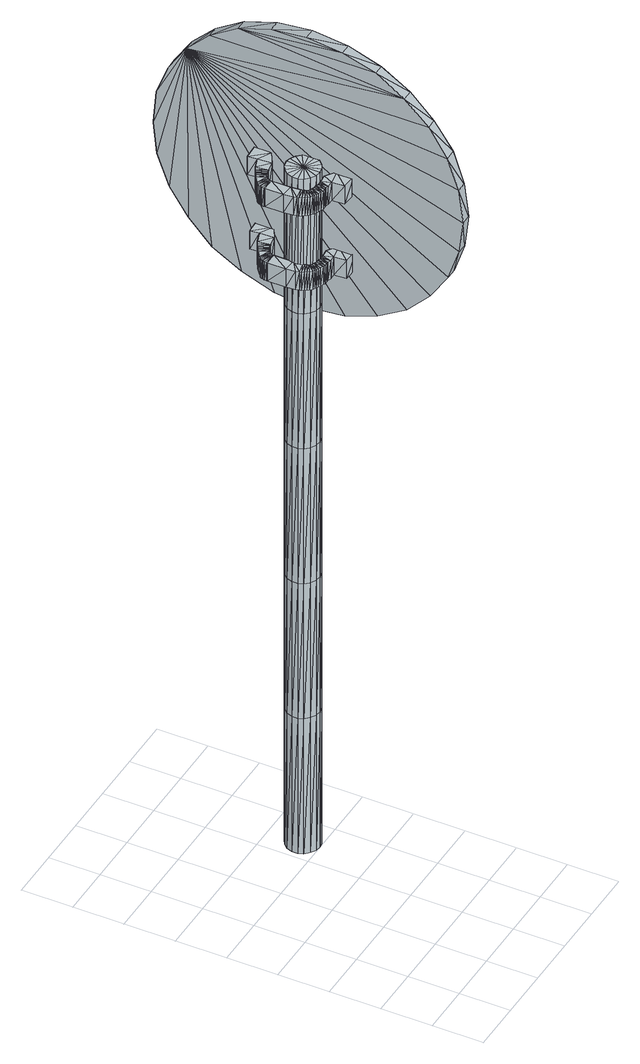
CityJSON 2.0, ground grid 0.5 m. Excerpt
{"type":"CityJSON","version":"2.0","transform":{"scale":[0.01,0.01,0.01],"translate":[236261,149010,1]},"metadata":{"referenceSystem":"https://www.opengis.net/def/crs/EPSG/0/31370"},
"CityObjects":{
"object1":{"type":"GenericCityObject","attributes":{"cluster":13,"mean_distance_to_centroid":0.0801,"new_centroid_x":236261.77,"new_centroid_y":149011.56,"mean_distance_to_camera":5.26,"H1":0,"H2":0,"Z_final":106.64,"cluster2":-1,"proj_x":236262.99,"proj_y":149007.48,"id_line":53392,"bearing_l":253.44,"distance":4.26,"orientation":"right","G_obj":253.44},"geometry":[{"type":"MultiSurface","lod":"2","boundaries":[[[0,1,2]],[[2,1,3]],[[3,1,4]],[[4,1,5]],[[5,1,6]],[[1,7,6]],[[1,8,7]],[[1,9,8]],[[1,10,9]],[[1,11,10]],[[1,12,11]],[[1,13,12]],[[1,14,13]],[[15,14,1]],[[16,15,1]],[[17,16,1]],[[18,17,1]],[[0,18,1]],[[19,20,0]],[[19,0,2]],[[21,19,2]],[[21,2,3]],[[21,3,22]],[[22,3,4]],[[22,4,23]],[[23,4,5]],[[23,5,24]],[[24,5,6]],[[24,6,25]],[[25,6,7]],[[25,7,26]],[[26,7,8]],[[26,8,27]],[[8,9,27]],[[27,9,28]],[[9,10,28]],[[10,29,28]],[[10,11,29]],[[11,30,29]],[[11,12,30]],[[30,12,31]],[[31,12,13]],[[31,13,32]],[[32,13,14]],[[32,14,33]],[[33,14,15]],[[33,15,34]],[[34,15,16]],[[34,16,35]],[[35,16,17]],[[36,35,17]],[[18,36,17]],[[20,36,18]],[[20,18,0]],[[37,38,20]],[[37,20,19]],[[39,37,19]],[[21,39,19]],[[39,21,40]],[[40,21,22]],[[40,22,41]],[[41,22,23]],[[41,23,42]],[[42,23,24]],[[42,24,43]],[[43,24,25]],[[43,25,44]],[[44,25,26]],[[26,45,44]],[[26,27,45]],[[27,46,45]],[[27,28,46]],[[28,47,46]],[[28,29,47]],[[47,29,48]],[[29,30,48]],[[48,30,49]],[[49,30,31]],[[49,31,50]],[[50,31,32]],[[50,32,51]],[[51,32,33]],[[51,33,52]],[[52,33,34]],[[52,34,53]],[[53,34,35]],[[54,53,35]],[[54,35,36]],[[38,54,36]],[[38,36,20]],[[55,56,38]],[[55,38,37]],[[57,55,37]],[[57,37,39]],[[57,39,58]],[[58,39,40]],[[58,40,59]],[[59,40,41]],[[59,41,60]],[[60,41,42]],[[60,42,61]],[[61,42,43]],[[61,43,62]],[[62,43,44]],[[44,63,62]],[[44,45,63]],[[45,64,63]],[[45,46,64]],[[46,65,64]],[[46,47,65]],[[47,66,65]],[[47,48,66]],[[66,48,67]],[[67,48,49]],[[67,49,68]],[[68,49,50]],[[68,50,69]],[[69,50,51]],[[69,51,70]],[[70,51,52]],[[70,52,71]],[[71,52,53]],[[72,71,53]],[[72,53,54]],[[56,72,54]],[[56,54,38]],[[73,74,56]],[[73,56,55]],[[75,73,55]],[[75,55,57]],[[75,57,76]],[[76,57,58]],[[76,58,77]],[[77,58,59]],[[77,59,78]],[[78,59,60]],[[78,60,79]],[[79,60,61]],[[79,61,80]],[[80,61,62]],[[62,81,80]],[[62,63,81]],[[63,82,81]],[[63,64,82]],[[64,83,82]],[[64,65,83]],[[65,84,83]],[[65,66,84]],[[84,66,85]],[[85,66,67]],[[85,67,86]],[[86,67,68]],[[86,68,87]],[[87,68,69]],[[87,69,88]],[[88,69,70]],[[88,70,89]],[[89,70,71]],[[90,89,71]],[[90,71,72]],[[74,90,72]],[[74,72,56]],[[91,92,74]],[[91,74,73]],[[93,91,73]],[[93,73,75]],[[93,75,94]],[[94,75,76]],[[94,76,95]],[[95,76,77]],[[95,77,96]],[[96,77,78]],[[96,78,97]],[[97,78,79]],[[97,79,98]],[[98,79,80]],[[80,99,98]],[[80,81,99]],[[81,100,99]],[[81,82,100]],[[82,101,100]],[[82,83,101]],[[83,102,101]],[[83,84,102]],[[102,84,103]],[[103,84,85]],[[103,85,104]],[[104,85,86]],[[104,86,105]],[[105,86,87]],[[105,87,106]],[[106,87,88]],[[106,88,107]],[[107,88,89]],[[108,107,89]],[[108,89,90]],[[92,108,90]],[[92,90,74]],[[92,91,109]],[[91,93,109]],[[93,94,109]],[[94,95,109]],[[95,96,109]],[[109,96,97]],[[109,97,98]],[[109,98,99]],[[109,99,100]],[[109,100,101]],[[109,101,102]],[[109,102,103]],[[109,103,104]],[[105,109,104]],[[106,109,105]],[[107,109,106]],[[108,109,107]],[[92,109,108]],[[110,111,112]],[[113,112,114]],[[115,112,113]],[[116,112,115]],[[117,112,116]],[[118,112,117]],[[119,112,118]],[[120,112,119]],[[121,112,120]],[[122,112,121]],[[122,123,112]],[[123,110,112]],[[111,124,112]],[[124,125,112]],[[125,126,112]],[[126,127,112]],[[127,128,112]],[[128,129,112]],[[129,130,112]],[[130,131,112]],[[112,131,132]],[[131,133,132]],[[131,134,133]],[[133,134,135]],[[133,135,136]],[[135,137,136]],[[133,136,138]],[[136,139,138]],[[136,137,139]],[[137,140,139]],[[137,135,140]],[[135,141,140]],[[135,134,141]],[[134,142,141]],[[134,131,142]],[[131,143,142]],[[131,130,143]],[[143,130,144]],[[144,130,129]],[[144,129,145]],[[145,129,128]],[[145,128,146]],[[146,127,147]],[[147,127,126]],[[147,126,148]],[[148,126,125]],[[148,125,149]],[[149,125,124]],[[150,149,124]],[[150,124,111]],[[151,150,111]],[[151,111,110]],[[152,151,110]],[[152,110,123]],[[146,128,127]],[[153,123,122]],[[154,153,122]],[[154,122,121]],[[155,154,121]],[[155,121,120]],[[156,155,120]],[[156,120,119]],[[157,156,119]],[[157,119,118]],[[157,118,158]],[[158,118,117]],[[158,117,159]],[[153,152,123]],[[159,117,116]],[[159,116,160]],[[160,116,115]],[[160,115,161]],[[161,115,113]],[[161,113,162]],[[162,113,114]],[[162,114,163]],[[163,114,112]],[[163,112,164]],[[164,112,132]],[[132,165,164]],[[132,133,165]],[[133,138,165]],[[138,139,140]],[[161,162,163]],[[160,161,163]],[[159,160,163]],[[158,159,163]],[[157,158,163]],[[156,157,163]],[[155,156,163]],[[154,155,163]],[[153,154,163]],[[153,163,152]],[[152,163,151]],[[151,163,150]],[[150,163,149]],[[149,163,148]],[[148,163,147]],[[147,163,146]],[[146,163,145]],[[145,163,144]],[[144,163,143]],[[143,163,142]],[[163,164,142]],[[142,164,165]],[[142,165,141]],[[165,140,141]],[[165,138,140]],[[166,167,168]],[[168,167,169]],[[170,168,169]],[[170,169,171]],[[170,171,172]],[[172,171,173]],[[172,173,174]],[[174,173,175]],[[174,175,176]],[[176,175,177]],[[176,177,178]],[[178,177,179]],[[178,179,180]],[[180,179,181]],[[180,181,182]],[[182,181,183]],[[182,183,184]],[[184,183,185]],[[184,185,186]],[[186,185,187]],[[186,187,188]],[[188,187,189]],[[188,189,190]],[[190,189,191]],[[192,190,191]],[[192,191,193]],[[194,192,193]],[[194,193,195]],[[196,194,195]],[[196,195,197]],[[198,196,197]],[[198,197,199]],[[200,198,199]],[[200,199,201]],[[202,200,201]],[[202,201,203]],[[204,202,203]],[[204,203,205]],[[206,204,205]],[[206,205,207]],[[208,206,207]],[[208,207,209]],[[210,208,209]],[[210,209,211]],[[212,210,211]],[[212,211,213]],[[214,212,213]],[[214,213,215]],[[216,214,215]],[[216,215,217]],[[216,217,218]],[[218,217,219]],[[218,219,220]],[[220,219,221]],[[220,221,222]],[[222,221,223]],[[222,223,224]],[[224,223,225]],[[224,225,226]],[[226,225,227]],[[226,227,228]],[[228,227,229]],[[228,229,230]],[[230,229,231]],[[230,231,232]],[[232,231,233]],[[232,233,234]],[[234,233,235]],[[234,235,236]],[[236,235,237]],[[236,237,238]],[[238,237,239]],[[240,238,239]],[[240,239,241]],[[240,241,242]],[[242,241,243]],[[243,244,242]],[[243,245,244]],[[244,245,246]],[[246,245,247]],[[246,247,248]],[[248,247,249]],[[248,249,250]],[[250,249,251]],[[250,251,252]],[[252,251,253]],[[252,253,254]],[[254,253,255]],[[254,255,256]],[[256,255,257]],[[256,257,258]],[[258,257,259]],[[258,259,260]],[[260,259,261]],[[260,261,262]],[[262,261,263]],[[262,263,264]],[[264,263,265]],[[264,265,266]],[[266,265,267]],[[266,267,268]],[[268,267,269]],[[269,270,268]],[[269,271,270]],[[271,272,270]],[[271,273,272]],[[273,274,272]],[[273,275,274]],[[275,276,274]],[[275,277,276]],[[277,278,276]],[[277,279,278]],[[279,280,278]],[[279,281,280]],[[281,282,280]],[[281,283,282]],[[283,284,282]],[[283,285,284]],[[285,286,284]],[[285,287,286]],[[287,288,286]],[[287,289,288]],[[289,290,288]],[[289,291,290]],[[290,291,292]],[[292,291,293]],[[292,293,294]],[[294,293,295]],[[294,295,296]],[[296,295,297]],[[296,297,298]],[[298,297,299]],[[298,299,300]],[[300,299,301]],[[300,301,302]],[[302,301,303]],[[302,303,304]],[[304,303,305]],[[304,305,306]],[[306,305,307]],[[306,307,308]],[[308,307,309]],[[308,309,310]],[[310,309,311]],[[310,311,312]],[[312,311,313]],[[313,166,312]],[[313,167,166]],[[169,167,313]],[[169,313,171]],[[171,313,311]],[[173,171,311]],[[173,311,309]],[[175,173,309]],[[175,309,307]],[[177,175,307]],[[177,307,305]],[[179,177,305]],[[179,305,303]],[[181,179,303]],[[181,303,301]],[[183,181,301]],[[183,301,299]],[[183,299,297]],[[185,183,297]],[[185,297,295]],[[187,185,295]],[[187,295,293]],[[189,187,293]],[[189,293,291]],[[189,291,289]],[[189,289,287]],[[191,189,287]],[[191,287,285]],[[193,191,285]],[[195,193,285]],[[195,285,283]],[[197,195,283]],[[199,197,283]],[[201,199,283]],[[201,283,281]],[[203,201,281]],[[205,203,281]],[[205,281,279]],[[205,279,207]],[[207,279,209]],[[209,279,277]],[[209,277,211]],[[211,277,275]],[[211,275,213]],[[213,275,273]],[[213,273,215]],[[215,273,271]],[[215,271,217]],[[217,271,219]],[[219,271,269]],[[219,269,221]],[[221,269,223]],[[223,269,267]],[[223,267,225]],[[225,267,265]],[[225,265,227]],[[227,265,263]],[[227,263,229]],[[229,263,261]],[[229,261,231]],[[231,261,259]],[[231,259,257]],[[231,257,233]],[[233,257,255]],[[233,255,235]],[[235,255,253]],[[235,253,237]],[[253,251,237]],[[237,251,249]],[[237,249,239]],[[249,247,239]],[[239,247,245]],[[239,245,241]],[[241,245,243]],[[240,242,244]],[[168,312,166]],[[170,312,168]],[[170,310,312]],[[172,310,170]],[[172,308,310]],[[174,308,172]],[[174,306,308]],[[176,306,174]],[[176,304,306]],[[178,304,176]],[[178,302,304]],[[180,302,178]],[[180,300,302]],[[182,300,180]],[[182,298,300]],[[182,296,298]],[[184,296,182]],[[184,294,296]],[[186,294,184]],[[186,292,294]],[[188,292,186]],[[188,290,292]],[[188,288,290]],[[188,286,288]],[[190,286,188]],[[190,284,286]],[[192,284,190]],[[194,284,192]],[[194,282,284]],[[196,282,194]],[[198,282,196]],[[200,282,198]],[[200,280,282]],[[202,280,200]],[[204,280,202]],[[204,278,280]],[[204,206,278]],[[206,208,278]],[[208,276,278]],[[208,210,276]],[[210,274,276]],[[210,212,274]],[[212,272,274]],[[212,214,272]],[[214,270,272]],[[214,216,270]],[[216,218,270]],[[218,268,270]],[[218,220,268]],[[220,222,268]],[[222,266,268]],[[222,224,266]],[[224,264,266]],[[224,226,264]],[[226,262,264]],[[226,228,262]],[[228,260,262]],[[228,230,260]],[[230,258,260]],[[230,256,258]],[[230,232,256]],[[232,254,256]],[[232,234,254]],[[234,252,254]],[[234,236,252]],[[252,236,250]],[[236,248,250]],[[236,238,248]],[[248,238,246]],[[238,244,246]],[[238,240,244]],[[314,315,316]],[[316,315,317]],[[318,316,317]],[[318,317,319]],[[318,319,320]],[[320,319,321]],[[320,321,322]],[[322,321,323]],[[322,323,324]],[[324,323,325]],[[324,325,326]],[[326,325,327]],[[326,327,328]],[[328,327,329]],[[328,329,330]],[[330,329,331]],[[330,331,332]],[[332,331,333]],[[332,333,334]],[[334,333,335]],[[334,335,336]],[[336,335,337]],[[336,337,338]],[[338,337,339]],[[340,338,339]],[[340,339,341]],[[342,340,341]],[[342,341,343]],[[344,342,343]],[[344,343,345]],[[346,344,345]],[[346,345,347]],[[348,346,347]],[[348,347,349]],[[350,348,349]],[[350,349,351]],[[352,350,351]],[[352,351,353]],[[354,352,353]],[[354,353,355]],[[356,354,355]],[[356,355,357]],[[358,356,357]],[[358,357,359]],[[360,358,359]],[[360,359,361]],[[362,360,361]],[[362,361,363]],[[364,362,363]],[[364,363,365]],[[364,365,366]],[[366,365,367]],[[366,367,368]],[[368,367,369]],[[368,369,370]],[[370,369,371]],[[370,371,372]],[[372,371,373]],[[372,373,374]],[[374,373,375]],[[374,375,376]],[[376,375,377]],[[376,377,378]],[[378,377,379]],[[378,379,380]],[[380,379,381]],[[380,381,382]],[[382,381,383]],[[382,383,384]],[[384,383,385]],[[384,385,386]],[[386,385,387]],[[388,386,387]],[[388,387,389]],[[388,389,390]],[[390,389,391]],[[391,392,390]],[[391,393,392]],[[392,393,394]],[[394,393,395]],[[394,395,396]],[[396,395,397]],[[396,397,398]],[[398,397,399]],[[398,399,400]],[[400,399,401]],[[400,401,402]],[[402,401,403]],[[402,403,404]],[[404,403,405]],[[404,405,406]],[[406,405,407]],[[406,407,408]],[[408,407,409]],[[408,409,410]],[[410,409,411]],[[410,411,412]],[[412,411,413]],[[412,413,414]],[[414,413,415]],[[414,415,416]],[[416,415,417]],[[417,418,416]],[[417,419,418]],[[419,420,418]],[[419,421,420]],[[421,422,420]],[[421,423,422]],[[423,424,422]],[[423,425,424]],[[425,426,424]],[[425,427,426]],[[427,428,426]],[[427,429,428]],[[429,430,428]],[[429,431,430]],[[431,432,430]],[[431,433,432]],[[433,434,432]],[[433,435,434]],[[435,436,434]],[[435,437,436]],[[437,438,436]],[[437,439,438]],[[438,439,440]],[[440,439,441]],[[440,441,442]],[[442,441,443]],[[442,443,444]],[[444,443,445]],[[444,445,446]],[[446,445,447]],[[446,447,448]],[[448,447,449]],[[448,449,450]],[[450,449,451]],[[450,451,452]],[[452,451,453]],[[452,453,454]],[[454,453,455]],[[454,455,456]],[[456,455,457]],[[456,457,458]],[[458,457,459]],[[458,459,460]],[[460,459,461]],[[461,314,460]],[[461,315,314]],[[317,315,461]],[[317,461,319]],[[319,461,459]],[[321,319,459]],[[321,459,457]],[[323,321,457]],[[323,457,455]],[[325,323,455]],[[325,455,453]],[[327,325,453]],[[327,453,451]],[[329,327,451]],[[329,451,449]],[[331,329,449]],[[331,449,447]],[[331,447,445]],[[333,331,445]],[[333,445,443]],[[335,333,443]],[[335,443,441]],[[337,335,441]],[[337,441,439]],[[337,439,437]],[[337,437,435]],[[339,337,435]],[[339,435,433]],[[341,339,433]],[[343,341,433]],[[343,433,431]],[[345,343,431]],[[347,345,431]],[[349,347,431]],[[349,431,429]],[[351,349,429]],[[353,351,429]],[[353,429,427]],[[353,427,355]],[[355,427,357]],[[357,427,425]],[[357,425,359]],[[359,425,423]],[[359,423,361]],[[361,423,421]],[[361,421,363]],[[363,421,419]],[[363,419,365]],[[365,419,367]],[[367,419,417]],[[367,417,369]],[[369,417,371]],[[371,417,415]],[[371,415,373]],[[373,415,413]],[[373,413,375]],[[375,413,411]],[[375,411,377]],[[377,411,409]],[[377,409,379]],[[379,409,407]],[[379,407,405]],[[379,405,381]],[[381,405,403]],[[381,403,383]],[[383,403,401]],[[383,401,385]],[[401,399,385]],[[385,399,397]],[[385,397,387]],[[397,395,387]],[[387,395,393]],[[387,393,389]],[[389,393,391]],[[388,390,392]],[[316,460,314]],[[318,460,316]],[[318,458,460]],[[320,458,318]],[[320,456,458]],[[322,456,320]],[[322,454,456]],[[324,454,322]],[[324,452,454]],[[326,452,324]],[[326,450,452]],[[328,450,326]],[[328,448,450]],[[330,448,328]],[[330,446,448]],[[330,444,446]],[[332,444,330]],[[332,442,444]],[[334,442,332]],[[334,440,442]],[[336,440,334]],[[336,438,440]],[[336,436,438]],[[336,434,436]],[[338,434,336]],[[338,432,434]],[[340,432,338]],[[342,432,340]],[[342,430,432]],[[344,430,342]],[[346,430,344]],[[348,430,346]],[[348,428,430]],[[350,428,348]],[[352,428,350]],[[352,426,428]],[[352,354,426]],[[354,356,426]],[[356,424,426]],[[356,358,424]],[[358,422,424]],[[358,360,422]],[[360,420,422]],[[360,362,420]],[[362,418,420]],[[362,364,418]],[[364,366,418]],[[366,416,418]],[[366,368,416]],[[368,370,416]],[[370,414,416]],[[370,372,414]],[[372,412,414]],[[372,374,412]],[[374,410,412]],[[374,376,410]],[[376,408,410]],[[376,378,408]],[[378,406,408]],[[378,404,406]],[[378,380,404]],[[380,402,404]],[[380,382,402]],[[382,400,402]],[[382,384,400]],[[400,384,398]],[[384,396,398]],[[384,386,396]],[[396,386,394]],[[386,392,394]],[[386,388,392]]]}]}
},
"vertices":[
[123,233,1],[123,216,1],[117,232,1],[112,229,1],[108,225,1],[106,219,1],[106,213,1],[108,208,1],[112,204,1],[117,201,1],[123,200,1],[128,201,1],[133,204,1],[137,208,1],[139,213,1],[139,219,1],[137,225,1],[133,229,1],[128,232,1],[117,232,150],[123,233,150],[112,229,150],[108,225,150],[106,219,150],[106,213,150],[108,208,150],[112,204,150],[117,201,150],[123,200,150],[128,201,150],[133,204,150],[137,208,150],[139,213,150],[139,219,150],[137,225,150],[133,229,150],[128,232,150],[117,232,299],[123,233,299],[112,229,299],[108,225,299],[106,219,299],[106,213,299],[108,208,299],[112,204,299],[117,201,299],[123,200,299],[128,201,299],[133,204,299],[137,208,299],[139,213,299],[139,219,299],[137,225,299],[133,229,299],[128,232,299],[117,232,448],[123,233,448],[112,229,448],[108,225,448],[106,219,448],[106,213,448],[108,208,448],[112,204,448],[117,201,448],[123,200,448],[128,201,448],[133,204,448],[137,208,448],[139,213,448],[139,219,448],[137,225,448],[133,229,448],[128,232,448],[117,232,597],[123,233,597],[112,229,597],[108,225,597],[106,219,597],[106,213,597],[108,208,597],[112,204,597],[117,201,597],[123,200,597],[128,201,597],[133,204,597],[137,208,597],[139,213,597],[139,219,597],[137,225,597],[133,229,597],[128,232,597],[117,232,746],[123,233,746],[112,229,746],[108,225,746],[106,219,746],[106,213,746],[108,208,746],[112,204,746],[117,201,746],[123,200,746],[128,201,746],[133,204,746],[137,208,746],[139,213,746],[139,219,746],[137,225,746],[133,229,746],[128,232,746],[123,216,746],[140,153,593],[140,125,610],[136,337,822],[137,367,763],[136,355,794],[137,370,728],[138,367,694],[138,355,662],[139,337,634],[139,314,610],[140,286,593],[140,254,581],[140,220,577],[140,185,581],[140,102,634],[139,84,662],[139,73,694],[138,69,728],[138,73,763],[137,84,794],[137,102,822],[136,125,846],[135,314,846],[135,286,864],[136,153,864],[135,185,875],[135,254,875],[135,220,879],[146,254,875],[146,220,879],[146,185,875],[146,153,864],[147,125,846],[147,102,823],[148,84,795],[148,73,763],[149,69,728],[149,73,694],[150,84,662],[150,102,634],[151,125,611],[151,153,593],[151,185,581],[151,220,577],[151,254,581],[150,286,593],[150,314,611],[149,337,634],[149,355,662],[148,367,694],[148,371,728],[147,367,763],[147,355,795],[146,337,823],[146,314,846],[146,286,864],[144,272,652],[144,272,632],[127,271,652],[127,271,632],[128,262,652],[128,262,632],[117,258,652],[117,258,632],[115,257,652],[115,257,632],[113,256,652],[113,256,632],[111,255,652],[111,255,632],[110,254,652],[110,254,632],[108,253,652],[108,253,632],[106,252,652],[106,252,632],[105,251,652],[105,251,632],[100,247,652],[100,247,632],[99,246,652],[99,246,632],[97,245,652],[97,245,632],[96,243,652],[96,243,632],[96,242,652],[96,242,632],[95,240,652],[95,240,632],[95,238,652],[95,238,632],[95,237,652],[95,237,632],[95,219,652],[95,219,632],[96,210,652],[96,210,632],[97,207,652],[97,207,632],[97,205,652],[97,205,632],[99,203,652],[99,203,632],[100,201,652],[100,201,632],[101,199,652],[101,199,632],[103,197,652],[103,197,632],[105,196,652],[105,196,632],[106,195,652],[106,195,632],[108,194,652],[108,194,632],[110,193,652],[110,193,632],[113,192,652],[113,192,632],[115,191,652],[115,191,632],[118,191,652],[118,191,632],[120,191,652],[120,191,632],[123,190,652],[123,190,632],[129,190,652],[129,190,632],[130,178,652],[130,178,632],[145,177,652],[145,177,632],[144,193,652],[144,193,632],[134,200,652],[134,200,632],[126,199,652],[126,199,632],[124,199,652],[124,199,632],[123,199,652],[123,199,632],[121,199,652],[121,199,632],[119,200,652],[119,200,632],[118,200,652],[118,200,632],[116,200,652],[116,200,632],[114,201,652],[114,201,632],[113,201,652],[113,201,632],[111,202,652],[111,202,632],[110,203,652],[110,203,632],[109,204,652],[109,204,632],[109,206,652],[109,206,632],[108,207,652],[108,207,632],[108,209,652],[108,209,632],[107,218,652],[107,218,632],[107,237,652],[107,237,632],[107,238,652],[107,238,632],[107,239,652],[107,239,632],[108,240,652],[108,240,632],[108,241,652],[108,241,632],[109,242,652],[109,242,632],[110,243,652],[110,243,632],[111,243,652],[111,243,632],[112,244,652],[112,244,632],[113,244,652],[113,244,632],[114,245,652],[114,245,632],[115,245,652],[115,245,632],[117,246,652],[117,246,632],[118,246,652],[118,246,632],[119,246,652],[119,246,632],[129,248,652],[129,248,632],[141,255,652],[141,255,632],[140,272,737],[140,272,717],[123,271,737],[123,271,717],[124,262,737],[124,262,717],[113,258,737],[113,258,717],[111,257,737],[111,257,717],[109,256,737],[109,256,717],[107,255,737],[107,255,717],[106,254,737],[106,254,717],[104,253,737],[104,253,717],[102,252,737],[102,252,717],[101,251,737],[101,251,717],[96,247,737],[96,247,717],[94,246,737],[94,246,717],[93,245,737],[93,245,717],[92,243,737],[92,243,717],[92,242,737],[92,242,717],[91,240,737],[91,240,717],[91,238,737],[91,238,717],[91,237,737],[91,237,717],[91,219,737],[91,219,717],[92,210,737],[92,210,717],[93,207,737],[93,207,717],[93,205,737],[93,205,717],[94,203,737],[94,203,717],[96,201,737],[96,201,717],[97,199,737],[97,199,717],[99,197,737],[99,197,717],[101,196,737],[101,196,717],[102,195,737],[102,195,717],[104,194,737],[104,194,717],[106,193,737],[106,193,717],[109,192,737],[109,192,717],[111,191,737],[111,191,717],[114,191,737],[114,191,717],[116,191,737],[116,191,717],[119,190,737],[119,190,717],[125,190,737],[125,190,717],[126,178,737],[126,178,717],[140,177,737],[140,177,717],[140,193,737],[140,193,717],[130,200,737],[130,200,717],[122,199,737],[122,199,717],[120,199,737],[120,199,717],[119,199,737],[119,199,717],[117,199,737],[117,199,717],[115,200,737],[115,200,717],[114,200,737],[114,200,717],[112,200,737],[112,200,717],[110,201,737],[110,201,717],[109,201,737],[109,201,717],[107,202,737],[107,202,717],[106,203,737],[106,203,717],[105,204,737],[105,204,717],[105,206,737],[105,206,717],[104,207,737],[104,207,717],[104,209,737],[104,209,717],[103,218,737],[103,218,717],[103,237,737],[103,237,717],[103,238,737],[103,238,717],[103,239,737],[103,239,717],[104,240,737],[104,240,717],[104,241,737],[104,241,717],[105,242,737],[105,242,717],[106,243,737],[106,243,717],[107,243,737],[107,243,717],[108,244,737],[108,244,717],[109,244,737],[109,244,717],[110,245,737],[110,245,717],[111,245,737],[111,245,717],[113,246,737],[113,246,717],[114,246,737],[114,246,717],[115,246,737],[115,246,717],[125,248,737],[125,248,717],[137,255,737],[137,255,717]
]}
